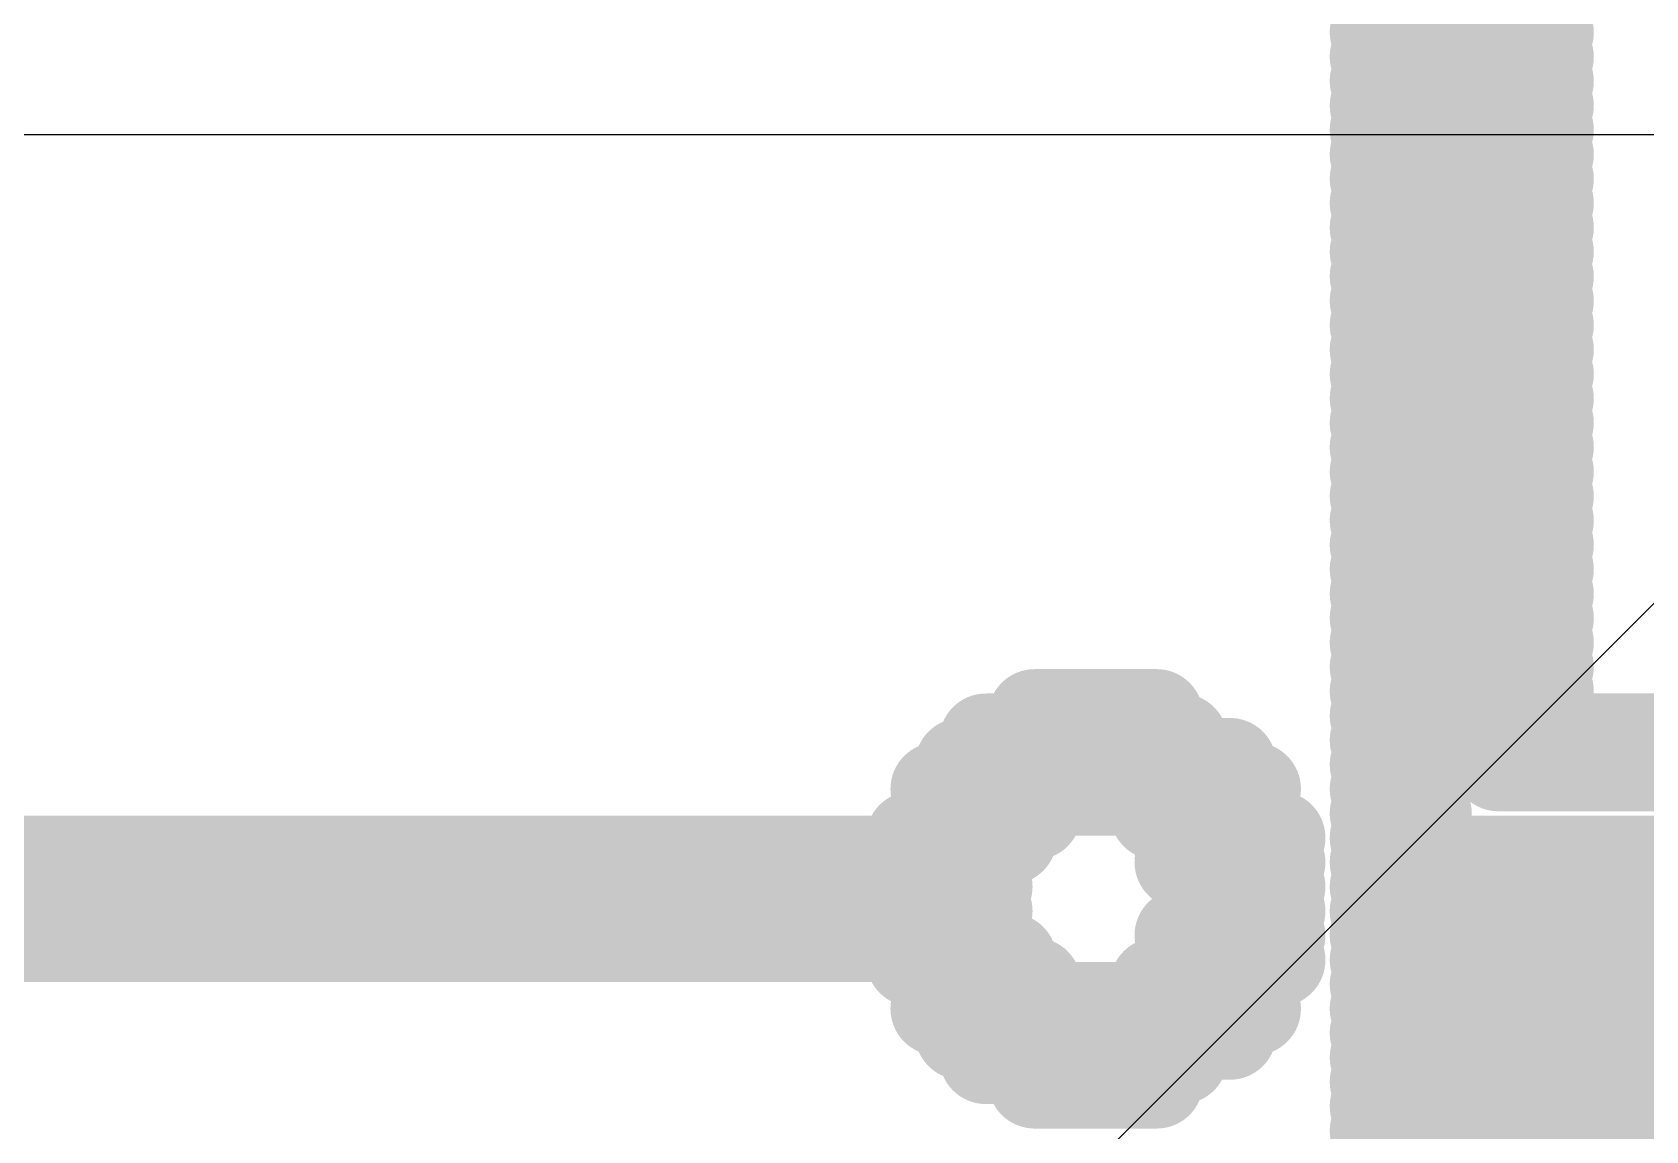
# Model space of a CAD drawing. Header units: inches. Extents: x -4 to 389, y 0 to 108.
# Drawn here: x 35.989 to 37.308, y 9.088 to 9.985 of the extents above; entities that cross this region are included whole.
import ezdxf

# ---------------------------------------------------------------- set-up
doc = ezdxf.new("R2010")
doc.units = ezdxf.units.IN
for name, color, linetype in [('Bottom Layer', 5, 'Continuous'), ('Bottom Overlay', 54, 'Continuous'), ('Signal_1', 16, 'Continuous')]:
    doc.layers.add(name, color=color, linetype=linetype)

msp = doc.modelspace()

# ---------------------------------------------------------------- linework, layer by layer
at = {"layer": 'Bottom Layer'}
msp.add_line((31.1607, 9.9015), (42.5594, 9.9015), dxfattribs=at)
at = {"layer": 'Bottom Overlay'}
for points in [[(37.0876, 10.005, 0.0762, 0.0762, 0), (37.1274, 10.005, 0.0762, 0.0762, 0)], [(37.1873, 10.005, 0.0762, 0.0762, 0), (37.2271, 10.005, 0.0762, 0.0762, 0)], [(37.0876, 9.985, 0.0762, 0.0762, 0), (37.1274, 9.985, 0.0762, 0.0762, 0)], [(37.1873, 9.985, 0.0762, 0.0762, 0), (37.2271, 9.985, 0.0762, 0.0762, 0)], [(37.0876, 9.9651, 0.0762, 0.0762, 0), (37.1274, 9.9651, 0.0762, 0.0762, 0)], [(37.1873, 9.9651, 0.0762, 0.0762, 0), (37.2271, 9.9651, 0.0762, 0.0762, 0)], [(37.0876, 9.9452, 0.0762, 0.0762, 0), (37.1274, 9.9452, 0.0762, 0.0762, 0)], [(37.1873, 9.9452, 0.0762, 0.0762, 0), (37.2271, 9.9452, 0.0762, 0.0762, 0)], [(37.0876, 9.9252, 0.0762, 0.0762, 0), (37.1274, 9.9252, 0.0762, 0.0762, 0)], [(37.1873, 9.9252, 0.0762, 0.0762, 0), (37.2271, 9.9252, 0.0762, 0.0762, 0)], [(37.0876, 9.9053, 0.0762, 0.0762, 0), (37.1274, 9.9053, 0.0762, 0.0762, 0)], [(37.1873, 9.9053, 0.0762, 0.0762, 0), (37.2271, 9.9053, 0.0762, 0.0762, 0)], [(37.0876, 9.8853, 0.0762, 0.0762, 0), (37.1274, 9.8853, 0.0762, 0.0762, 0)], [(37.1873, 9.8853, 0.0762, 0.0762, 0), (37.2271, 9.8853, 0.0762, 0.0762, 0)], [(37.0876, 9.8654, 0.0762, 0.0762, 0), (37.1274, 9.8654, 0.0762, 0.0762, 0)], [(37.1873, 9.8654, 0.0762, 0.0762, 0), (37.2271, 9.8654, 0.0762, 0.0762, 0)], [(37.0876, 9.8455, 0.0762, 0.0762, 0), (37.1274, 9.8455, 0.0762, 0.0762, 0)], [(37.1873, 9.8455, 0.0762, 0.0762, 0), (37.2271, 9.8455, 0.0762, 0.0762, 0)], [(37.0876, 9.8255, 0.0762, 0.0762, 0), (37.1274, 9.8255, 0.0762, 0.0762, 0)], [(37.1873, 9.8255, 0.0762, 0.0762, 0), (37.2271, 9.8255, 0.0762, 0.0762, 0)], [(37.0876, 9.8056, 0.0762, 0.0762, 0), (37.1274, 9.8056, 0.0762, 0.0762, 0)], [(37.1873, 9.8056, 0.0762, 0.0762, 0), (37.2271, 9.8056, 0.0762, 0.0762, 0)], [(37.0876, 9.7856, 0.0762, 0.0762, 0), (37.1274, 9.7856, 0.0762, 0.0762, 0)], [(37.1873, 9.7856, 0.0762, 0.0762, 0), (37.2271, 9.7856, 0.0762, 0.0762, 0)], [(37.0876, 9.7657, 0.0762, 0.0762, 0), (37.1274, 9.7657, 0.0762, 0.0762, 0)], [(37.1873, 9.7657, 0.0762, 0.0762, 0), (37.2271, 9.7657, 0.0762, 0.0762, 0)], [(37.0876, 9.7458, 0.0762, 0.0762, 0), (37.1274, 9.7458, 0.0762, 0.0762, 0)], [(37.1873, 9.7458, 0.0762, 0.0762, 0), (37.2271, 9.7458, 0.0762, 0.0762, 0)], [(37.0876, 9.7258, 0.0762, 0.0762, 0), (37.1274, 9.7258, 0.0762, 0.0762, 0)], [(37.1873, 9.7258, 0.0762, 0.0762, 0), (37.2271, 9.7258, 0.0762, 0.0762, 0)], [(37.0876, 9.7059, 0.0762, 0.0762, 0), (37.1274, 9.7059, 0.0762, 0.0762, 0)], [(37.1873, 9.7059, 0.0762, 0.0762, 0), (37.2271, 9.7059, 0.0762, 0.0762, 0)], [(37.0876, 9.6859, 0.0762, 0.0762, 0), (37.1274, 9.6859, 0.0762, 0.0762, 0)], [(37.1873, 9.6859, 0.0762, 0.0762, 0), (37.2271, 9.6859, 0.0762, 0.0762, 0)], [(37.0876, 9.666, 0.0762, 0.0762, 0), (37.1274, 9.666, 0.0762, 0.0762, 0)], [(37.1873, 9.666, 0.0762, 0.0762, 0), (37.2271, 9.666, 0.0762, 0.0762, 0)], [(37.0876, 9.6461, 0.0762, 0.0762, 0), (37.1274, 9.6461, 0.0762, 0.0762, 0)], [(37.1873, 9.6461, 0.0762, 0.0762, 0), (37.2271, 9.6461, 0.0762, 0.0762, 0)], [(37.0876, 9.6261, 0.0762, 0.0762, 0), (37.1274, 9.6261, 0.0762, 0.0762, 0)], [(37.1873, 9.6261, 0.0762, 0.0762, 0), (37.2271, 9.6261, 0.0762, 0.0762, 0)], [(37.0876, 9.6062, 0.0762, 0.0762, 0), (37.1274, 9.6062, 0.0762, 0.0762, 0)], [(37.1873, 9.6062, 0.0762, 0.0762, 0), (37.2271, 9.6062, 0.0762, 0.0762, 0)], [(37.0876, 9.5862, 0.0762, 0.0762, 0), (37.1274, 9.5862, 0.0762, 0.0762, 0)], [(37.1873, 9.5862, 0.0762, 0.0762, 0), (37.2271, 9.5862, 0.0762, 0.0762, 0)], [(37.0876, 9.5663, 0.0762, 0.0762, 0), (37.1274, 9.5663, 0.0762, 0.0762, 0)], [(37.1873, 9.5663, 0.0762, 0.0762, 0), (37.2271, 9.5663, 0.0762, 0.0762, 0)], [(37.0876, 9.5464, 0.0762, 0.0762, 0), (37.1274, 9.5464, 0.0762, 0.0762, 0)], [(37.1873, 9.5464, 0.0762, 0.0762, 0), (37.2271, 9.5464, 0.0762, 0.0762, 0)], [(37.0876, 9.5264, 0.0762, 0.0762, 0), (37.1274, 9.5264, 0.0762, 0.0762, 0)], [(37.1873, 9.5264, 0.0762, 0.0762, 0), (37.2271, 9.5264, 0.0762, 0.0762, 0)], [(37.0876, 9.5065, 0.0762, 0.0762, 0), (37.1274, 9.5065, 0.0762, 0.0762, 0)], [(37.1873, 9.5065, 0.0762, 0.0762, 0), (37.2271, 9.5065, 0.0762, 0.0762, 0)], [(37.0876, 9.4865, 0.0762, 0.0762, 0), (37.1274, 9.4865, 0.0762, 0.0762, 0)], [(37.1873, 9.4865, 0.0762, 0.0762, 0), (37.2271, 9.4865, 0.0762, 0.0762, 0)], [(37.0876, 9.4666, 0.0762, 0.0762, 0), (37.1274, 9.4666, 0.0762, 0.0762, 0)], [(37.1873, 9.4666, 0.0762, 0.0762, 0), (37.2271, 9.4666, 0.0762, 0.0762, 0)], [(37.0876, 9.4467, 0.0762, 0.0762, 0), (37.1274, 9.4467, 0.0762, 0.0762, 0)], [(37.1873, 9.4467, 0.0762, 0.0762, 0), (37.2271, 9.4467, 0.0762, 0.0762, 0)], [(36.8084, 9.4267, 0.0762, 0.0762, 0), (36.9081, 9.4267, 0.0762, 0.0762, 0)], [(37.0876, 9.4267, 0.0762, 0.0762, 0), (37.1274, 9.4267, 0.0762, 0.0762, 0)], [(37.1873, 9.4267, 0.0762, 0.0762, 0), (37.2271, 9.4267, 0.0762, 0.0762, 0)], [(36.7685, 9.4068, 0.0762, 0.0762, 0), (36.928, 9.4068, 0.0762, 0.0762, 0)], [(37.0876, 9.4068, 0.0762, 0.0762, 0), (37.1274, 9.4068, 0.0762, 0.0762, 0)], [(37.1873, 9.4068, 0.0762, 0.0762, 0), (37.6259, 9.4068, 0.0762, 0.0762, 0)], [(36.7486, 9.3868, 0.0762, 0.0762, 0), (36.9679, 9.3868, 0.0762, 0.0762, 0)], [(37.0876, 9.3868, 0.0762, 0.0762, 0), (37.1274, 9.3868, 0.0762, 0.0762, 0)], [(37.1873, 9.3868, 0.0762, 0.0762, 0), (37.606, 9.3868, 0.0762, 0.0762, 0)], [(36.7286, 9.3669, 0.0762, 0.0762, 0), (36.9879, 9.3669, 0.0762, 0.0762, 0)], [(37.0876, 9.3669, 0.0762, 0.0762, 0), (37.1274, 9.3669, 0.0762, 0.0762, 0)], [(36.7286, 9.347, 0.0762, 0.0762, 0), (36.8084, 9.347, 0.0762, 0.0762, 0)], [(36.9081, 9.347, 0.0762, 0.0762, 0), (36.9879, 9.347, 0.0762, 0.0762, 0)], [(37.0876, 9.347, 0.0762, 0.0762, 0), (37.1274, 9.347, 0.0762, 0.0762, 0)], [(36.7087, 9.327, 0.0762, 0.0762, 0), (36.7885, 9.327, 0.0762, 0.0762, 0)], [(36.928, 9.327, 0.0762, 0.0762, 0), (37.0078, 9.327, 0.0762, 0.0762, 0)], [(37.0876, 9.327, 0.0762, 0.0762, 0), (37.1274, 9.327, 0.0762, 0.0762, 0)], [(35.2929, 9.3071, 0.0762, 0.0762, 0), (36.7685, 9.3071, 0.0762, 0.0762, 0)], [(36.928, 9.3071, 0.0762, 0.0762, 0), (37.0078, 9.3071, 0.0762, 0.0762, 0)], [(37.0876, 9.3071, 0.0762, 0.0762, 0), (37.1274, 9.3071, 0.0762, 0.0762, 0)], [(37.1673, 9.3071, 0.0762, 0.0762, 0), (37.6858, 9.3071, 0.0762, 0.0762, 0)], [(35.2929, 9.2871, 0.0762, 0.0762, 0), (36.7685, 9.2871, 0.0762, 0.0762, 0)], [(36.948, 9.2871, 0.0762, 0.0762, 0), (37.0078, 9.2871, 0.0762, 0.0762, 0)], [(37.0876, 9.2871, 0.0762, 0.0762, 0), (37.1274, 9.2871, 0.0762, 0.0762, 0)], [(37.1673, 9.2871, 0.0762, 0.0762, 0), (37.6658, 9.2871, 0.0762, 0.0762, 0)], [(35.2929, 9.2672, 0.0762, 0.0762, 0), (36.7685, 9.2672, 0.0762, 0.0762, 0)], [(36.948, 9.2672, 0.0762, 0.0762, 0), (37.0078, 9.2672, 0.0762, 0.0762, 0)], [(37.0876, 9.2672, 0.0762, 0.0762, 0), (37.1274, 9.2672, 0.0762, 0.0762, 0)], [(37.1673, 9.2672, 0.0762, 0.0762, 0), (37.2271, 9.2672, 0.0762, 0.0762, 0)], [(35.2929, 9.2473, 0.0762, 0.0762, 0), (36.7685, 9.2473, 0.0762, 0.0762, 0)], [(36.928, 9.2473, 0.0762, 0.0762, 0), (37.0078, 9.2473, 0.0762, 0.0762, 0)], [(37.0876, 9.2473, 0.0762, 0.0762, 0), (37.1274, 9.2473, 0.0762, 0.0762, 0)], [(37.1673, 9.2473, 0.0762, 0.0762, 0), (37.2271, 9.2473, 0.0762, 0.0762, 0)], [(36.7087, 9.2273, 0.0762, 0.0762, 0), (36.7885, 9.2273, 0.0762, 0.0762, 0)], [(36.928, 9.2273, 0.0762, 0.0762, 0), (37.0078, 9.2273, 0.0762, 0.0762, 0)], [(37.0876, 9.2273, 0.0762, 0.0762, 0), (37.1274, 9.2273, 0.0762, 0.0762, 0)], [(37.1673, 9.2273, 0.0762, 0.0762, 0), (37.2271, 9.2273, 0.0762, 0.0762, 0)], [(36.7286, 9.2074, 0.0762, 0.0762, 0), (36.8084, 9.2074, 0.0762, 0.0762, 0)], [(36.9081, 9.2074, 0.0762, 0.0762, 0), (36.9879, 9.2074, 0.0762, 0.0762, 0)], [(37.0876, 9.2074, 0.0762, 0.0762, 0), (37.1274, 9.2074, 0.0762, 0.0762, 0)], [(37.1673, 9.2074, 0.0762, 0.0762, 0), (37.2271, 9.2074, 0.0762, 0.0762, 0)], [(36.7286, 9.1874, 0.0762, 0.0762, 0), (36.9879, 9.1874, 0.0762, 0.0762, 0)], [(37.0876, 9.1874, 0.0762, 0.0762, 0), (37.1274, 9.1874, 0.0762, 0.0762, 0)], [(37.1673, 9.1874, 0.0762, 0.0762, 0), (37.2271, 9.1874, 0.0762, 0.0762, 0)], [(36.7486, 9.1675, 0.0762, 0.0762, 0), (36.9679, 9.1675, 0.0762, 0.0762, 0)], [(37.0876, 9.1675, 0.0762, 0.0762, 0), (37.1274, 9.1675, 0.0762, 0.0762, 0)], [(37.1673, 9.1675, 0.0762, 0.0762, 0), (37.2271, 9.1675, 0.0762, 0.0762, 0)], [(36.7685, 9.1476, 0.0762, 0.0762, 0), (36.928, 9.1476, 0.0762, 0.0762, 0)], [(37.0876, 9.1476, 0.0762, 0.0762, 0), (37.1274, 9.1476, 0.0762, 0.0762, 0)], [(37.1673, 9.1476, 0.0762, 0.0762, 0), (37.2271, 9.1476, 0.0762, 0.0762, 0)], [(36.8084, 9.1276, 0.0762, 0.0762, 0), (36.9081, 9.1276, 0.0762, 0.0762, 0)], [(37.0876, 9.1276, 0.0762, 0.0762, 0), (37.1274, 9.1276, 0.0762, 0.0762, 0)], [(37.1673, 9.1276, 0.0762, 0.0762, 0), (37.2271, 9.1276, 0.0762, 0.0762, 0)], [(37.0876, 9.1077, 0.0762, 0.0762, 0), (37.1274, 9.1077, 0.0762, 0.0762, 0)], [(37.1673, 9.1077, 0.0762, 0.0762, 0), (38.0048, 9.1077, 0.0762, 0.0762, 0)], [(37.0876, 9.0877, 0.0762, 0.0762, 0), (37.1274, 9.0877, 0.0762, 0.0762, 0)], [(37.1673, 9.0877, 0.0762, 0.0762, 0), (38.0247, 9.0877, 0.0762, 0.0762, 0)], [(37.0876, 9.0678, 0.0762, 0.0762, 0), (37.1274, 9.0678, 0.0762, 0.0762, 0)], [(37.1673, 9.0678, 0.0762, 0.0762, 0), (38.0247, 9.0678, 0.0762, 0.0762, 0)]]:
    msp.add_lwpolyline(points, format="xyseb", dxfattribs=at)
for points in [[(37.0685, 10.005, 0.0381, 0.0381, 1), (37.1066, 10.005, 0.0381, 0.0381, 1)], [(37.1084, 10.005, 0.0381, 0.0381, 1), (37.1465, 10.005, 0.0381, 0.0381, 1)], [(37.1682, 10.005, 0.0381, 0.0381, 1), (37.2063, 10.005, 0.0381, 0.0381, 1)], [(37.2081, 10.005, 0.0381, 0.0381, 1), (37.2462, 10.005, 0.0381, 0.0381, 1)], [(37.0685, 9.985, 0.0381, 0.0381, 1), (37.1066, 9.985, 0.0381, 0.0381, 1)], [(37.1084, 9.985, 0.0381, 0.0381, 1), (37.1465, 9.985, 0.0381, 0.0381, 1)], [(37.1682, 9.985, 0.0381, 0.0381, 1), (37.2063, 9.985, 0.0381, 0.0381, 1)], [(37.2081, 9.985, 0.0381, 0.0381, 1), (37.2462, 9.985, 0.0381, 0.0381, 1)], [(37.0685, 9.9651, 0.0381, 0.0381, 1), (37.1066, 9.9651, 0.0381, 0.0381, 1)], [(37.1084, 9.9651, 0.0381, 0.0381, 1), (37.1465, 9.9651, 0.0381, 0.0381, 1)], [(37.1682, 9.9651, 0.0381, 0.0381, 1), (37.2063, 9.9651, 0.0381, 0.0381, 1)], [(37.2081, 9.9651, 0.0381, 0.0381, 1), (37.2462, 9.9651, 0.0381, 0.0381, 1)], [(37.0685, 9.9452, 0.0381, 0.0381, 1), (37.1066, 9.9452, 0.0381, 0.0381, 1)], [(37.1084, 9.9452, 0.0381, 0.0381, 1), (37.1465, 9.9452, 0.0381, 0.0381, 1)], [(37.1682, 9.9452, 0.0381, 0.0381, 1), (37.2063, 9.9452, 0.0381, 0.0381, 1)], [(37.2081, 9.9452, 0.0381, 0.0381, 1), (37.2462, 9.9452, 0.0381, 0.0381, 1)], [(37.0685, 9.9252, 0.0381, 0.0381, 1), (37.1066, 9.9252, 0.0381, 0.0381, 1)], [(37.1084, 9.9252, 0.0381, 0.0381, 1), (37.1465, 9.9252, 0.0381, 0.0381, 1)], [(37.1682, 9.9252, 0.0381, 0.0381, 1), (37.2063, 9.9252, 0.0381, 0.0381, 1)], [(37.2081, 9.9252, 0.0381, 0.0381, 1), (37.2462, 9.9252, 0.0381, 0.0381, 1)], [(37.0685, 9.9053, 0.0381, 0.0381, 1), (37.1066, 9.9053, 0.0381, 0.0381, 1)], [(37.1084, 9.9053, 0.0381, 0.0381, 1), (37.1465, 9.9053, 0.0381, 0.0381, 1)], [(37.1682, 9.9053, 0.0381, 0.0381, 1), (37.2063, 9.9053, 0.0381, 0.0381, 1)], [(37.2081, 9.9053, 0.0381, 0.0381, 1), (37.2462, 9.9053, 0.0381, 0.0381, 1)], [(37.0685, 9.8853, 0.0381, 0.0381, 1), (37.1066, 9.8853, 0.0381, 0.0381, 1)], [(37.1084, 9.8853, 0.0381, 0.0381, 1), (37.1465, 9.8853, 0.0381, 0.0381, 1)], [(37.1682, 9.8853, 0.0381, 0.0381, 1), (37.2063, 9.8853, 0.0381, 0.0381, 1)], [(37.2081, 9.8853, 0.0381, 0.0381, 1), (37.2462, 9.8853, 0.0381, 0.0381, 1)], [(37.0685, 9.8654, 0.0381, 0.0381, 1), (37.1066, 9.8654, 0.0381, 0.0381, 1)], [(37.1084, 9.8654, 0.0381, 0.0381, 1), (37.1465, 9.8654, 0.0381, 0.0381, 1)], [(37.1682, 9.8654, 0.0381, 0.0381, 1), (37.2063, 9.8654, 0.0381, 0.0381, 1)], [(37.2081, 9.8654, 0.0381, 0.0381, 1), (37.2462, 9.8654, 0.0381, 0.0381, 1)], [(37.0685, 9.8455, 0.0381, 0.0381, 1), (37.1066, 9.8455, 0.0381, 0.0381, 1)], [(37.1084, 9.8455, 0.0381, 0.0381, 1), (37.1465, 9.8455, 0.0381, 0.0381, 1)], [(37.1682, 9.8455, 0.0381, 0.0381, 1), (37.2063, 9.8455, 0.0381, 0.0381, 1)], [(37.2081, 9.8455, 0.0381, 0.0381, 1), (37.2462, 9.8455, 0.0381, 0.0381, 1)], [(37.0685, 9.8255, 0.0381, 0.0381, 1), (37.1066, 9.8255, 0.0381, 0.0381, 1)], [(37.1084, 9.8255, 0.0381, 0.0381, 1), (37.1465, 9.8255, 0.0381, 0.0381, 1)], [(37.1682, 9.8255, 0.0381, 0.0381, 1), (37.2063, 9.8255, 0.0381, 0.0381, 1)], [(37.2081, 9.8255, 0.0381, 0.0381, 1), (37.2462, 9.8255, 0.0381, 0.0381, 1)], [(37.0685, 9.8056, 0.0381, 0.0381, 1), (37.1066, 9.8056, 0.0381, 0.0381, 1)], [(37.1084, 9.8056, 0.0381, 0.0381, 1), (37.1465, 9.8056, 0.0381, 0.0381, 1)], [(37.1682, 9.8056, 0.0381, 0.0381, 1), (37.2063, 9.8056, 0.0381, 0.0381, 1)], [(37.2081, 9.8056, 0.0381, 0.0381, 1), (37.2462, 9.8056, 0.0381, 0.0381, 1)], [(37.0685, 9.7856, 0.0381, 0.0381, 1), (37.1066, 9.7856, 0.0381, 0.0381, 1)], [(37.1084, 9.7856, 0.0381, 0.0381, 1), (37.1465, 9.7856, 0.0381, 0.0381, 1)], [(37.1682, 9.7856, 0.0381, 0.0381, 1), (37.2063, 9.7856, 0.0381, 0.0381, 1)], [(37.2081, 9.7856, 0.0381, 0.0381, 1), (37.2462, 9.7856, 0.0381, 0.0381, 1)], [(37.0685, 9.7657, 0.0381, 0.0381, 1), (37.1066, 9.7657, 0.0381, 0.0381, 1)], [(37.1084, 9.7657, 0.0381, 0.0381, 1), (37.1465, 9.7657, 0.0381, 0.0381, 1)], [(37.1682, 9.7657, 0.0381, 0.0381, 1), (37.2063, 9.7657, 0.0381, 0.0381, 1)], [(37.2081, 9.7657, 0.0381, 0.0381, 1), (37.2462, 9.7657, 0.0381, 0.0381, 1)], [(37.0685, 9.7458, 0.0381, 0.0381, 1), (37.1066, 9.7458, 0.0381, 0.0381, 1)], [(37.1084, 9.7458, 0.0381, 0.0381, 1), (37.1465, 9.7458, 0.0381, 0.0381, 1)], [(37.1682, 9.7458, 0.0381, 0.0381, 1), (37.2063, 9.7458, 0.0381, 0.0381, 1)], [(37.2081, 9.7458, 0.0381, 0.0381, 1), (37.2462, 9.7458, 0.0381, 0.0381, 1)], [(37.0685, 9.7258, 0.0381, 0.0381, 1), (37.1066, 9.7258, 0.0381, 0.0381, 1)], [(37.1084, 9.7258, 0.0381, 0.0381, 1), (37.1465, 9.7258, 0.0381, 0.0381, 1)], [(37.1682, 9.7258, 0.0381, 0.0381, 1), (37.2063, 9.7258, 0.0381, 0.0381, 1)], [(37.2081, 9.7258, 0.0381, 0.0381, 1), (37.2462, 9.7258, 0.0381, 0.0381, 1)], [(37.0685, 9.7059, 0.0381, 0.0381, 1), (37.1066, 9.7059, 0.0381, 0.0381, 1)], [(37.1084, 9.7059, 0.0381, 0.0381, 1), (37.1465, 9.7059, 0.0381, 0.0381, 1)], [(37.1682, 9.7059, 0.0381, 0.0381, 1), (37.2063, 9.7059, 0.0381, 0.0381, 1)], [(37.2081, 9.7059, 0.0381, 0.0381, 1), (37.2462, 9.7059, 0.0381, 0.0381, 1)], [(37.0685, 9.6859, 0.0381, 0.0381, 1), (37.1066, 9.6859, 0.0381, 0.0381, 1)], [(37.1084, 9.6859, 0.0381, 0.0381, 1), (37.1465, 9.6859, 0.0381, 0.0381, 1)], [(37.1682, 9.6859, 0.0381, 0.0381, 1), (37.2063, 9.6859, 0.0381, 0.0381, 1)], [(37.2081, 9.6859, 0.0381, 0.0381, 1), (37.2462, 9.6859, 0.0381, 0.0381, 1)], [(37.0685, 9.666, 0.0381, 0.0381, 1), (37.1066, 9.666, 0.0381, 0.0381, 1)], [(37.1084, 9.666, 0.0381, 0.0381, 1), (37.1465, 9.666, 0.0381, 0.0381, 1)], [(37.1682, 9.666, 0.0381, 0.0381, 1), (37.2063, 9.666, 0.0381, 0.0381, 1)], [(37.2081, 9.666, 0.0381, 0.0381, 1), (37.2462, 9.666, 0.0381, 0.0381, 1)], [(37.0685, 9.6461, 0.0381, 0.0381, 1), (37.1066, 9.6461, 0.0381, 0.0381, 1)], [(37.1084, 9.6461, 0.0381, 0.0381, 1), (37.1465, 9.6461, 0.0381, 0.0381, 1)], [(37.1682, 9.6461, 0.0381, 0.0381, 1), (37.2063, 9.6461, 0.0381, 0.0381, 1)], [(37.2081, 9.6461, 0.0381, 0.0381, 1), (37.2462, 9.6461, 0.0381, 0.0381, 1)], [(37.0685, 9.6261, 0.0381, 0.0381, 1), (37.1066, 9.6261, 0.0381, 0.0381, 1)], [(37.1084, 9.6261, 0.0381, 0.0381, 1), (37.1465, 9.6261, 0.0381, 0.0381, 1)], [(37.1682, 9.6261, 0.0381, 0.0381, 1), (37.2063, 9.6261, 0.0381, 0.0381, 1)], [(37.2081, 9.6261, 0.0381, 0.0381, 1), (37.2462, 9.6261, 0.0381, 0.0381, 1)], [(37.0685, 9.6062, 0.0381, 0.0381, 1), (37.1066, 9.6062, 0.0381, 0.0381, 1)], [(37.1084, 9.6062, 0.0381, 0.0381, 1), (37.1465, 9.6062, 0.0381, 0.0381, 1)], [(37.1682, 9.6062, 0.0381, 0.0381, 1), (37.2063, 9.6062, 0.0381, 0.0381, 1)], [(37.2081, 9.6062, 0.0381, 0.0381, 1), (37.2462, 9.6062, 0.0381, 0.0381, 1)], [(37.0685, 9.5862, 0.0381, 0.0381, 1), (37.1066, 9.5862, 0.0381, 0.0381, 1)], [(37.1084, 9.5862, 0.0381, 0.0381, 1), (37.1465, 9.5862, 0.0381, 0.0381, 1)], [(37.1682, 9.5862, 0.0381, 0.0381, 1), (37.2063, 9.5862, 0.0381, 0.0381, 1)], [(37.2081, 9.5862, 0.0381, 0.0381, 1), (37.2462, 9.5862, 0.0381, 0.0381, 1)], [(37.0685, 9.5663, 0.0381, 0.0381, 1), (37.1066, 9.5663, 0.0381, 0.0381, 1)], [(37.1084, 9.5663, 0.0381, 0.0381, 1), (37.1465, 9.5663, 0.0381, 0.0381, 1)], [(37.1682, 9.5663, 0.0381, 0.0381, 1), (37.2063, 9.5663, 0.0381, 0.0381, 1)], [(37.2081, 9.5663, 0.0381, 0.0381, 1), (37.2462, 9.5663, 0.0381, 0.0381, 1)], [(37.0685, 9.5464, 0.0381, 0.0381, 1), (37.1066, 9.5464, 0.0381, 0.0381, 1)], [(37.1084, 9.5464, 0.0381, 0.0381, 1), (37.1465, 9.5464, 0.0381, 0.0381, 1)], [(37.1682, 9.5464, 0.0381, 0.0381, 1), (37.2063, 9.5464, 0.0381, 0.0381, 1)], [(37.2081, 9.5464, 0.0381, 0.0381, 1), (37.2462, 9.5464, 0.0381, 0.0381, 1)], [(37.0685, 9.5264, 0.0381, 0.0381, 1), (37.1066, 9.5264, 0.0381, 0.0381, 1)], [(37.1084, 9.5264, 0.0381, 0.0381, 1), (37.1465, 9.5264, 0.0381, 0.0381, 1)], [(37.1682, 9.5264, 0.0381, 0.0381, 1), (37.2063, 9.5264, 0.0381, 0.0381, 1)], [(37.2081, 9.5264, 0.0381, 0.0381, 1), (37.2462, 9.5264, 0.0381, 0.0381, 1)], [(37.0685, 9.5065, 0.0381, 0.0381, 1), (37.1066, 9.5065, 0.0381, 0.0381, 1)], [(37.1084, 9.5065, 0.0381, 0.0381, 1), (37.1465, 9.5065, 0.0381, 0.0381, 1)], [(37.1682, 9.5065, 0.0381, 0.0381, 1), (37.2063, 9.5065, 0.0381, 0.0381, 1)], [(37.2081, 9.5065, 0.0381, 0.0381, 1), (37.2462, 9.5065, 0.0381, 0.0381, 1)], [(37.0685, 9.4865, 0.0381, 0.0381, 1), (37.1066, 9.4865, 0.0381, 0.0381, 1)], [(37.1084, 9.4865, 0.0381, 0.0381, 1), (37.1465, 9.4865, 0.0381, 0.0381, 1)], [(37.1682, 9.4865, 0.0381, 0.0381, 1), (37.2063, 9.4865, 0.0381, 0.0381, 1)], [(37.2081, 9.4865, 0.0381, 0.0381, 1), (37.2462, 9.4865, 0.0381, 0.0381, 1)], [(37.0685, 9.4666, 0.0381, 0.0381, 1), (37.1066, 9.4666, 0.0381, 0.0381, 1)], [(37.1084, 9.4666, 0.0381, 0.0381, 1), (37.1465, 9.4666, 0.0381, 0.0381, 1)], [(37.1682, 9.4666, 0.0381, 0.0381, 1), (37.2063, 9.4666, 0.0381, 0.0381, 1)], [(37.2081, 9.4666, 0.0381, 0.0381, 1), (37.2462, 9.4666, 0.0381, 0.0381, 1)], [(37.0685, 9.4467, 0.0381, 0.0381, 1), (37.1066, 9.4467, 0.0381, 0.0381, 1)], [(37.1084, 9.4467, 0.0381, 0.0381, 1), (37.1465, 9.4467, 0.0381, 0.0381, 1)], [(37.1682, 9.4467, 0.0381, 0.0381, 1), (37.2063, 9.4467, 0.0381, 0.0381, 1)], [(37.2081, 9.4467, 0.0381, 0.0381, 1), (37.2462, 9.4467, 0.0381, 0.0381, 1)], [(36.7893, 9.4267, 0.0381, 0.0381, 1), (36.8274, 9.4267, 0.0381, 0.0381, 1)], [(36.889, 9.4267, 0.0381, 0.0381, 1), (36.9271, 9.4267, 0.0381, 0.0381, 1)], [(37.0685, 9.4267, 0.0381, 0.0381, 1), (37.1066, 9.4267, 0.0381, 0.0381, 1)], [(37.1084, 9.4267, 0.0381, 0.0381, 1), (37.1465, 9.4267, 0.0381, 0.0381, 1)], [(37.1682, 9.4267, 0.0381, 0.0381, 1), (37.2063, 9.4267, 0.0381, 0.0381, 1)], [(37.2081, 9.4267, 0.0381, 0.0381, 1), (37.2462, 9.4267, 0.0381, 0.0381, 1)], [(36.7495, 9.4068, 0.0381, 0.0381, 1), (36.7876, 9.4068, 0.0381, 0.0381, 1)], [(36.909, 9.4068, 0.0381, 0.0381, 1), (36.9471, 9.4068, 0.0381, 0.0381, 1)], [(37.0685, 9.4068, 0.0381, 0.0381, 1), (37.1066, 9.4068, 0.0381, 0.0381, 1)], [(37.1084, 9.4068, 0.0381, 0.0381, 1), (37.1465, 9.4068, 0.0381, 0.0381, 1)], [(37.1682, 9.4068, 0.0381, 0.0381, 1), (37.2063, 9.4068, 0.0381, 0.0381, 1)], [(36.7295, 9.3868, 0.0381, 0.0381, 1), (36.7676, 9.3868, 0.0381, 0.0381, 1)], [(36.9489, 9.3868, 0.0381, 0.0381, 1), (36.987, 9.3868, 0.0381, 0.0381, 1)], [(37.0685, 9.3868, 0.0381, 0.0381, 1), (37.1066, 9.3868, 0.0381, 0.0381, 1)], [(37.1084, 9.3868, 0.0381, 0.0381, 1), (37.1465, 9.3868, 0.0381, 0.0381, 1)], [(37.1682, 9.3868, 0.0381, 0.0381, 1), (37.2063, 9.3868, 0.0381, 0.0381, 1)], [(36.7096, 9.3669, 0.0381, 0.0381, 1), (36.7477, 9.3669, 0.0381, 0.0381, 1)], [(36.9688, 9.3669, 0.0381, 0.0381, 1), (37.0069, 9.3669, 0.0381, 0.0381, 1)], [(37.0685, 9.3669, 0.0381, 0.0381, 1), (37.1066, 9.3669, 0.0381, 0.0381, 1)], [(37.1084, 9.3669, 0.0381, 0.0381, 1), (37.1465, 9.3669, 0.0381, 0.0381, 1)], [(36.7096, 9.347, 0.0381, 0.0381, 1), (36.7477, 9.347, 0.0381, 0.0381, 1)], [(36.7893, 9.347, 0.0381, 0.0381, 1), (36.8274, 9.347, 0.0381, 0.0381, 1)], [(36.889, 9.347, 0.0381, 0.0381, 1), (36.9271, 9.347, 0.0381, 0.0381, 1)], [(36.9688, 9.347, 0.0381, 0.0381, 1), (37.0069, 9.347, 0.0381, 0.0381, 1)], [(37.0685, 9.347, 0.0381, 0.0381, 1), (37.1066, 9.347, 0.0381, 0.0381, 1)], [(37.1084, 9.347, 0.0381, 0.0381, 1), (37.1465, 9.347, 0.0381, 0.0381, 1)], [(36.6896, 9.327, 0.0381, 0.0381, 1), (36.7277, 9.327, 0.0381, 0.0381, 1)], [(36.7694, 9.327, 0.0381, 0.0381, 1), (36.8075, 9.327, 0.0381, 0.0381, 1)], [(36.909, 9.327, 0.0381, 0.0381, 1), (36.9471, 9.327, 0.0381, 0.0381, 1)], [(36.9888, 9.327, 0.0381, 0.0381, 1), (37.0269, 9.327, 0.0381, 0.0381, 1)], [(37.0685, 9.327, 0.0381, 0.0381, 1), (37.1066, 9.327, 0.0381, 0.0381, 1)], [(37.1084, 9.327, 0.0381, 0.0381, 1), (37.1465, 9.327, 0.0381, 0.0381, 1)], [(36.7495, 9.3071, 0.0381, 0.0381, 1), (36.7876, 9.3071, 0.0381, 0.0381, 1)], [(36.909, 9.3071, 0.0381, 0.0381, 1), (36.9471, 9.3071, 0.0381, 0.0381, 1)], [(36.9888, 9.3071, 0.0381, 0.0381, 1), (37.0269, 9.3071, 0.0381, 0.0381, 1)], [(37.0685, 9.3071, 0.0381, 0.0381, 1), (37.1066, 9.3071, 0.0381, 0.0381, 1)], [(37.1084, 9.3071, 0.0381, 0.0381, 1), (37.1465, 9.3071, 0.0381, 0.0381, 1)], [(37.1483, 9.3071, 0.0381, 0.0381, 1), (37.1864, 9.3071, 0.0381, 0.0381, 1)], [(36.7495, 9.2871, 0.0381, 0.0381, 1), (36.7876, 9.2871, 0.0381, 0.0381, 1)], [(36.9289, 9.2871, 0.0381, 0.0381, 1), (36.967, 9.2871, 0.0381, 0.0381, 1)], [(36.9888, 9.2871, 0.0381, 0.0381, 1), (37.0269, 9.2871, 0.0381, 0.0381, 1)], [(37.0685, 9.2871, 0.0381, 0.0381, 1), (37.1066, 9.2871, 0.0381, 0.0381, 1)], [(37.1084, 9.2871, 0.0381, 0.0381, 1), (37.1465, 9.2871, 0.0381, 0.0381, 1)], [(37.1483, 9.2871, 0.0381, 0.0381, 1), (37.1864, 9.2871, 0.0381, 0.0381, 1)], [(36.7495, 9.2672, 0.0381, 0.0381, 1), (36.7876, 9.2672, 0.0381, 0.0381, 1)], [(36.9289, 9.2672, 0.0381, 0.0381, 1), (36.967, 9.2672, 0.0381, 0.0381, 1)], [(36.9888, 9.2672, 0.0381, 0.0381, 1), (37.0269, 9.2672, 0.0381, 0.0381, 1)], [(37.0685, 9.2672, 0.0381, 0.0381, 1), (37.1066, 9.2672, 0.0381, 0.0381, 1)], [(37.1084, 9.2672, 0.0381, 0.0381, 1), (37.1465, 9.2672, 0.0381, 0.0381, 1)], [(37.1483, 9.2672, 0.0381, 0.0381, 1), (37.1864, 9.2672, 0.0381, 0.0381, 1)], [(37.2081, 9.2672, 0.0381, 0.0381, 1), (37.2462, 9.2672, 0.0381, 0.0381, 1)], [(36.7495, 9.2473, 0.0381, 0.0381, 1), (36.7876, 9.2473, 0.0381, 0.0381, 1)], [(36.909, 9.2473, 0.0381, 0.0381, 1), (36.9471, 9.2473, 0.0381, 0.0381, 1)], [(36.9888, 9.2473, 0.0381, 0.0381, 1), (37.0269, 9.2473, 0.0381, 0.0381, 1)], [(37.0685, 9.2473, 0.0381, 0.0381, 1), (37.1066, 9.2473, 0.0381, 0.0381, 1)], [(37.1084, 9.2473, 0.0381, 0.0381, 1), (37.1465, 9.2473, 0.0381, 0.0381, 1)], [(37.1483, 9.2473, 0.0381, 0.0381, 1), (37.1864, 9.2473, 0.0381, 0.0381, 1)], [(37.2081, 9.2473, 0.0381, 0.0381, 1), (37.2462, 9.2473, 0.0381, 0.0381, 1)], [(36.6896, 9.2273, 0.0381, 0.0381, 1), (36.7277, 9.2273, 0.0381, 0.0381, 1)], [(36.7694, 9.2273, 0.0381, 0.0381, 1), (36.8075, 9.2273, 0.0381, 0.0381, 1)], [(36.909, 9.2273, 0.0381, 0.0381, 1), (36.9471, 9.2273, 0.0381, 0.0381, 1)], [(36.9888, 9.2273, 0.0381, 0.0381, 1), (37.0269, 9.2273, 0.0381, 0.0381, 1)], [(37.0685, 9.2273, 0.0381, 0.0381, 1), (37.1066, 9.2273, 0.0381, 0.0381, 1)], [(37.1084, 9.2273, 0.0381, 0.0381, 1), (37.1465, 9.2273, 0.0381, 0.0381, 1)], [(37.1483, 9.2273, 0.0381, 0.0381, 1), (37.1864, 9.2273, 0.0381, 0.0381, 1)], [(37.2081, 9.2273, 0.0381, 0.0381, 1), (37.2462, 9.2273, 0.0381, 0.0381, 1)], [(36.7096, 9.2074, 0.0381, 0.0381, 1), (36.7477, 9.2074, 0.0381, 0.0381, 1)], [(36.7893, 9.2074, 0.0381, 0.0381, 1), (36.8274, 9.2074, 0.0381, 0.0381, 1)], [(36.889, 9.2074, 0.0381, 0.0381, 1), (36.9271, 9.2074, 0.0381, 0.0381, 1)], [(36.9688, 9.2074, 0.0381, 0.0381, 1), (37.0069, 9.2074, 0.0381, 0.0381, 1)], [(37.0685, 9.2074, 0.0381, 0.0381, 1), (37.1066, 9.2074, 0.0381, 0.0381, 1)], [(37.1084, 9.2074, 0.0381, 0.0381, 1), (37.1465, 9.2074, 0.0381, 0.0381, 1)], [(37.1483, 9.2074, 0.0381, 0.0381, 1), (37.1864, 9.2074, 0.0381, 0.0381, 1)], [(37.2081, 9.2074, 0.0381, 0.0381, 1), (37.2462, 9.2074, 0.0381, 0.0381, 1)], [(36.7096, 9.1874, 0.0381, 0.0381, 1), (36.7477, 9.1874, 0.0381, 0.0381, 1)], [(36.9688, 9.1874, 0.0381, 0.0381, 1), (37.0069, 9.1874, 0.0381, 0.0381, 1)], [(37.0685, 9.1874, 0.0381, 0.0381, 1), (37.1066, 9.1874, 0.0381, 0.0381, 1)], [(37.1084, 9.1874, 0.0381, 0.0381, 1), (37.1465, 9.1874, 0.0381, 0.0381, 1)], [(37.1483, 9.1874, 0.0381, 0.0381, 1), (37.1864, 9.1874, 0.0381, 0.0381, 1)], [(37.2081, 9.1874, 0.0381, 0.0381, 1), (37.2462, 9.1874, 0.0381, 0.0381, 1)], [(36.7295, 9.1675, 0.0381, 0.0381, 1), (36.7676, 9.1675, 0.0381, 0.0381, 1)], [(36.9489, 9.1675, 0.0381, 0.0381, 1), (36.987, 9.1675, 0.0381, 0.0381, 1)], [(37.0685, 9.1675, 0.0381, 0.0381, 1), (37.1066, 9.1675, 0.0381, 0.0381, 1)], [(37.1084, 9.1675, 0.0381, 0.0381, 1), (37.1465, 9.1675, 0.0381, 0.0381, 1)], [(37.1483, 9.1675, 0.0381, 0.0381, 1), (37.1864, 9.1675, 0.0381, 0.0381, 1)], [(37.2081, 9.1675, 0.0381, 0.0381, 1), (37.2462, 9.1675, 0.0381, 0.0381, 1)], [(36.7495, 9.1476, 0.0381, 0.0381, 1), (36.7876, 9.1476, 0.0381, 0.0381, 1)], [(36.909, 9.1476, 0.0381, 0.0381, 1), (36.9471, 9.1476, 0.0381, 0.0381, 1)], [(37.0685, 9.1476, 0.0381, 0.0381, 1), (37.1066, 9.1476, 0.0381, 0.0381, 1)], [(37.1084, 9.1476, 0.0381, 0.0381, 1), (37.1465, 9.1476, 0.0381, 0.0381, 1)], [(37.1483, 9.1476, 0.0381, 0.0381, 1), (37.1864, 9.1476, 0.0381, 0.0381, 1)], [(37.2081, 9.1476, 0.0381, 0.0381, 1), (37.2462, 9.1476, 0.0381, 0.0381, 1)], [(36.7893, 9.1276, 0.0381, 0.0381, 1), (36.8274, 9.1276, 0.0381, 0.0381, 1)], [(36.889, 9.1276, 0.0381, 0.0381, 1), (36.9271, 9.1276, 0.0381, 0.0381, 1)], [(37.0685, 9.1276, 0.0381, 0.0381, 1), (37.1066, 9.1276, 0.0381, 0.0381, 1)], [(37.1084, 9.1276, 0.0381, 0.0381, 1), (37.1465, 9.1276, 0.0381, 0.0381, 1)], [(37.1483, 9.1276, 0.0381, 0.0381, 1), (37.1864, 9.1276, 0.0381, 0.0381, 1)], [(37.2081, 9.1276, 0.0381, 0.0381, 1), (37.2462, 9.1276, 0.0381, 0.0381, 1)], [(37.0685, 9.1077, 0.0381, 0.0381, 1), (37.1066, 9.1077, 0.0381, 0.0381, 1)], [(37.1084, 9.1077, 0.0381, 0.0381, 1), (37.1465, 9.1077, 0.0381, 0.0381, 1)], [(37.1483, 9.1077, 0.0381, 0.0381, 1), (37.1864, 9.1077, 0.0381, 0.0381, 1)], [(37.0685, 9.0877, 0.0381, 0.0381, 1), (37.1066, 9.0877, 0.0381, 0.0381, 1)], [(37.1084, 9.0877, 0.0381, 0.0381, 1), (37.1465, 9.0877, 0.0381, 0.0381, 1)], [(37.1483, 9.0877, 0.0381, 0.0381, 1), (37.1864, 9.0877, 0.0381, 0.0381, 1)], [(37.0685, 9.0678, 0.0381, 0.0381, 1), (37.1066, 9.0678, 0.0381, 0.0381, 1)], [(37.1084, 9.0678, 0.0381, 0.0381, 1), (37.1465, 9.0678, 0.0381, 0.0381, 1)], [(37.1483, 9.0678, 0.0381, 0.0381, 1), (37.1864, 9.0678, 0.0381, 0.0381, 1)]]:
    msp.add_lwpolyline(points, format="xyseb", close=True, dxfattribs=at)
at = {"layer": 'Signal_1'}
msp.add_line((43.1496, 15.3539), (30.5185, 2.7227), dxfattribs=at)
msp.add_lwpolyline([(28.6954, 0.5334, 0.254, 0.254, 0), (43.4086, 15.2466, 0.254, 0.254, 0)], format="xyseb", dxfattribs=at)

doc.saveas('drawing.dxf')
